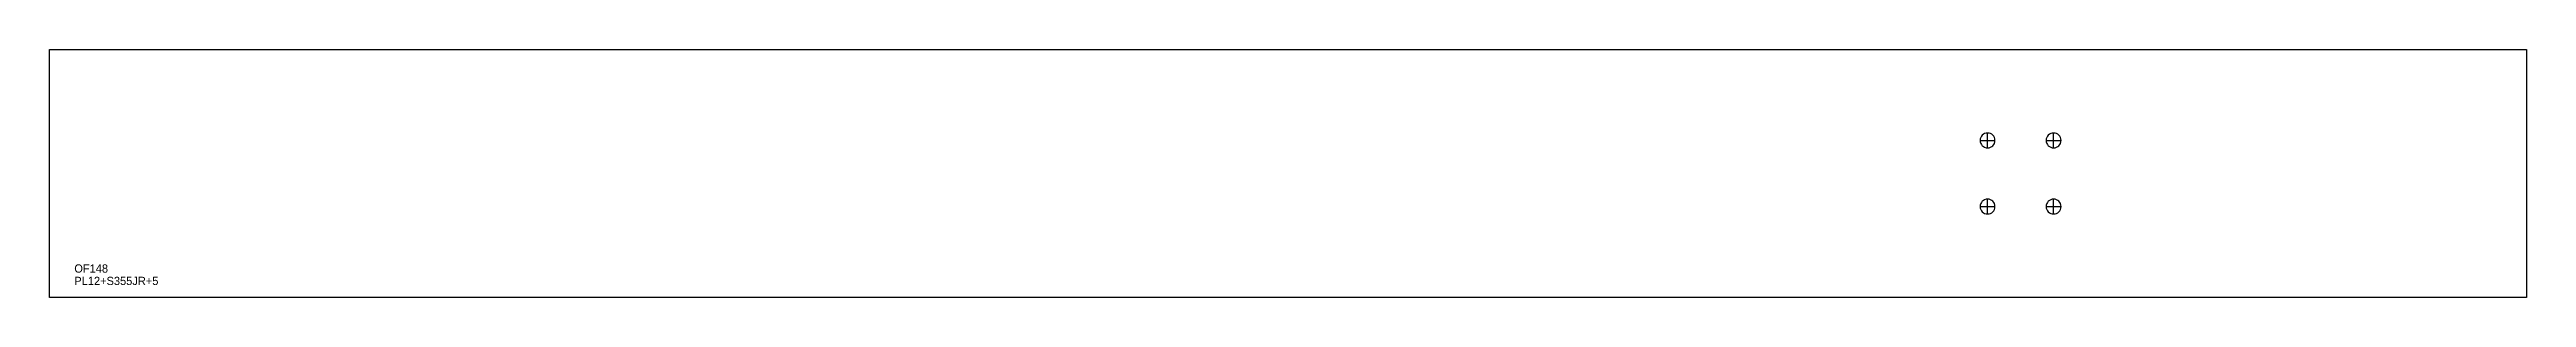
# Model space of a CAD drawing. Extents: x 0 to 3000, y 0 to 300.
import ezdxf

# ---------------------------------------------------------------- set-up
doc = ezdxf.new("R2010")
doc.units = 0
for name, color, linetype in [('18', 7, 'CONTINUOUS'), ('CUT', 7, 'CONTINUOUS'), ('SCRIBE', 3, 'CONTINUOUS'), ('TEXT', 7, 'CONTINUOUS')]:
    doc.layers.add(name, color=color, linetype=linetype)

msp = doc.modelspace()

# ---------------------------------------------------------------- linework, layer by layer
at = {"layer": '18', "color": 7, "linetype": 'CONTINUOUS'}
for p, q in [((2338.25, 190), (2356.25, 190)), ((2347.25, 181), (2347.25, 199)), ((2418.25, 190), (2436.25, 190)), ((2427.25, 181), (2427.25, 199)), ((2338.25, 110), (2356.25, 110)), ((2347.25, 101), (2347.25, 119)), ((2418.25, 110), (2436.25, 110)), ((2427.25, 101), (2427.25, 119))]:
    msp.add_line(p, q, dxfattribs=at)
for points in [[(2347.25, 199, 1), (2347.25, 181, 1)], [(2427.25, 199, 1), (2427.25, 181, 1)], [(2347.25, 119, 1), (2347.25, 101, 1)], [(2427.25, 119, 1), (2427.25, 101, 1)]]:
    msp.add_lwpolyline(points, format="xyb", close=True, dxfattribs=at)
at = {"layer": 'CUT', "color": 7, "linetype": 'CONTINUOUS'}
msp.add_lwpolyline([(0, 0), (0, 300), (3000, 300), (3000, 0)], close=True, dxfattribs=at)

# ---------------------------------------------------------------- texts
at = {"layer": 'SCRIBE', "color": 3}
msp.add_text('OF148', height=10, dxfattribs=at).set_placement((30, 30))
at = {"layer": 'TEXT', "color": 7}
msp.add_text('PL12+S355JR+5', height=10, dxfattribs=at).set_placement((30, 15))

doc.saveas('drawing.dxf')
